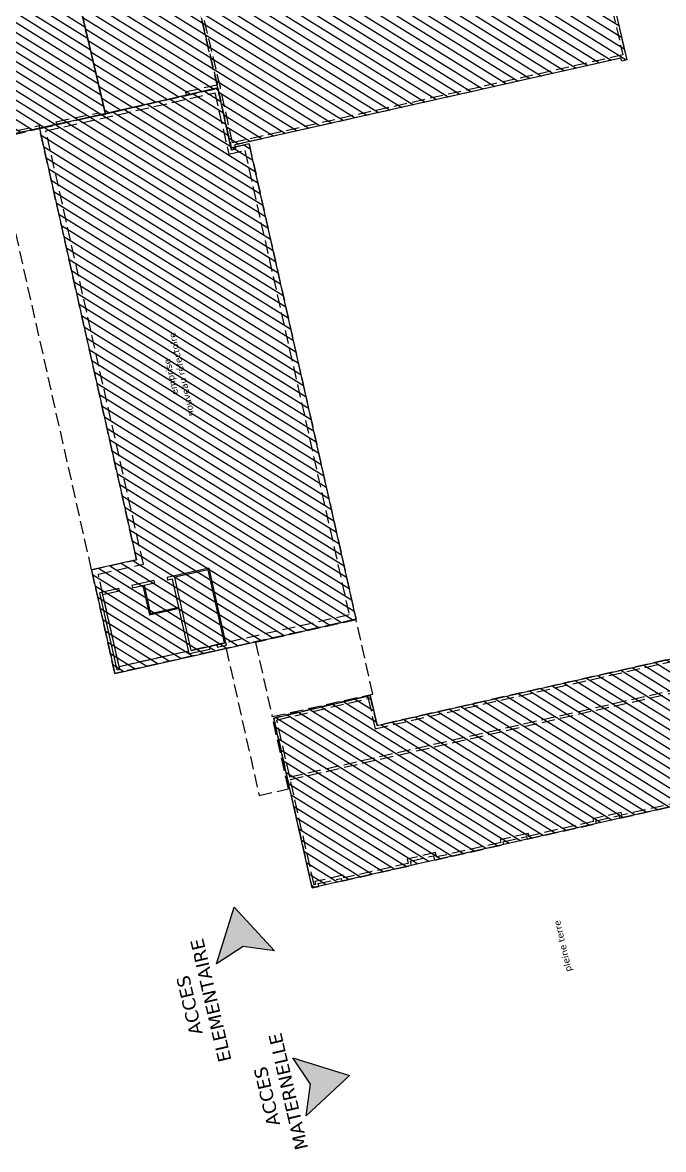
# Model space of a CAD drawing. Header units: metres. Extents: x 595957 to 596489, y 139635 to 139908.
# Drawn here: x 596007.6 to 596056.3, y 139635.1 to 139720.6 of the extents above; entities that cross this region are included whole.
import ezdxf

# ---------------------------------------------------------------- set-up
doc = ezdxf.new("R2010")
doc.units = ezdxf.units.M
doc.header["$MEASUREMENT"] = 0
doc.linetypes.add('02', pattern=[0.28, 0.2, -0.08])
for name, color, linetype in [('06-SYMB-DIVERS-0.20', 20, 'Continuous'), ('06-TXT-DIVERS-2-02.20', 5, 'Continuous'), ('08-VU-0.20', 32, 'Continuous'), ('10-DEMOL-GO-0.25', 1, 'Continuous'), ('BAT_HACHURES', 252, 'Continuous')]:
    doc.layers.add(name, color=color, linetype=linetype)
doc.styles.add('locaux 200', font='verdana.ttf', dxfattribs={"height": 0.35})
pattern_1 = [(148.12127, (596100.81484, 139671.198), (-0.330077, -0.53073), [])]

# ---------------------------------------------------------------- blocks, each defined once
blk = doc.blocks.new('A$C69772187')
at = {"layer": '06-SYMB-DIVERS-0.20', "true_color": 0xff0000}
h = blk.add_hatch(color=1, dxfattribs=at)
h.dxf.hatch_style = 1
h.paths.add_polyline_path([(-3.887, 2.267), (0, 0), (-3.907, -2.233), (-3.053, 0.014)])
at = {"layer": '06-SYMB-DIVERS-0.20', "color": 1, "true_color": 0xff0000}
blk.add_lwpolyline([(-3.887, 2.267), (0, 0), (-3.907, -2.233), (-3.053, 0.014), (-3.887, 2.267)], dxfattribs=at)

msp = doc.modelspace()

# ---------------------------------------------------------------- hatches: boundary and pattern name
at = {"layer": 'BAT_HACHURES'}
h = msp.add_hatch(dxfattribs=at)
h.set_pattern_fill('ANSI31', color=256, scale=0.2, style=0)
h.set_pattern_definition([(148.12127, (596168.9187, 139379.0305), (-0.3353582, -0.5392216), [])])
h.paths.add_polyline_path([(596011.394, 139724.383), (596019.894, 139726.44), (596018.764, 139731.616), (596019.051, 139731.685), (596019.162, 139731.392), (596048.428, 139738.18), (596048.38, 139738.392), (596048.664, 139738.46), (596053.474, 139717.82), (596053.089, 139717.715), (596053.036, 139717.946), (596023.739, 139711.357), (596023.773, 139711.041), (596023.477, 139710.968), (596022.432, 139715.687), (596013.908, 139713.699)])
h = msp.add_hatch(dxfattribs=at)
h.set_pattern_fill('ANSI31', color=256, scale=5, style=0)
h.set_pattern_definition(pattern_1)
h.paths.add_polyline_path([(596013.908, 139713.699), (596010.359, 139712.952), (595974.825, 139704.931), (595960.491, 139701.513), (595957.023, 139717.186), (595964.346, 139718.875), (595965.473, 139713.783), (595971.163, 139714.999), (595972.24, 139715.35), (596011.394, 139724.383)])
h = msp.add_hatch(dxfattribs=at)
h.set_pattern_fill('ANSI31', color=256, scale=5, style=0)
h.set_pattern_definition(pattern_1)
h.paths.add_polyline_path([(596008.909, 139712.592), (596016.268, 139679.869), (596012.854, 139679.101), (596014.622, 139671.238), (596032.925, 139675.354), (596024.809, 139711.443), (596023.455, 139711.138), (596022.439, 139715.655)])
h = msp.add_hatch(dxfattribs=at)
h.set_pattern_fill('ANSI31', color=256, scale=5, style=0)
h.set_pattern_definition(pattern_1)
edge = h.paths.add_edge_path()
edge.add_line((596089.729, 139668.614), (596068.609, 139663.892))
edge.add_line((596068.609, 139663.892), (596069.443, 139660.236))
edge.add_arc((596068.907, 139653.667), 6.591, 13.95806, 85.33853, ccw=False)
edge.add_arc((596068.907, 139653.663), 6.592, -102.64821, 13.99435, ccw=False)
edge.add_arc((596068.916, 139653.619), 6.552, 119.74044, 257.19083, ccw=False)
edge.add_line((596065.666, 139659.308), (596063.148, 139662.547))
edge.add_line((596063.148, 139662.547), (596029.592, 139654.963))
edge.add_line((596029.592, 139654.963), (596026.676, 139667.851))
edge.add_line((596026.676, 139667.851), (596033.993, 139669.556))
edge.add_line((596033.993, 139669.556), (596034.52, 139667.284))
edge.add_line((596034.52, 139667.284), (596073.032, 139676.015))
edge.add_line((596073.032, 139676.015), (596073.096, 139675.74))
edge.add_line((596073.096, 139675.74), (596087.356, 139679.029))
edge.add_line((596087.356, 139679.029), (596089.729, 139668.614))

# ---------------------------------------------------------------- linework, layer by layer
at = {"layer": '08-VU-0.20', "linetype": '02', "ltscale": 5}
for p, q in [((596008.912, 139712.626), (596003.138, 139711.322)), ((596027.892, 139663.382), (596087.598, 139676.918)), ((596027.936, 139663.187), (596087.643, 139676.724))]:
    msp.add_line(p, q, dxfattribs=at)
for points in [[(596048.428, 139738.18), (596048.38, 139738.46), (596048.664, 139738.46), (596053.474, 139717.82), (596053.089, 139717.715), (596053.036, 139717.946), (596023.739, 139711.357), (596023.773, 139711.041), (596023.477, 139710.968), (596022.432, 139715.687), (596019.894, 139726.44), (596018.764, 139731.616), (596019.051, 139731.685), (596019.162, 139731.392)], [(596048.564, 139738.006), (596053.183, 139718.184), (596023.559, 139711.522), (596022.627, 139715.732), (596020.089, 139726.484), (596019.067, 139731.165)], [(596022.387, 139715.892), (596019.988, 139715.367), (596020.044, 139715.13), (596013.908, 139713.699), (596011.393, 139724.385), (596019.894, 139726.44), (596022.387, 139715.892)], [(596022.439, 139715.655), (596023.455, 139711.138), (596024.809, 139711.443), (596032.925, 139675.354), (596014.622, 139671.238), (596012.854, 139679.101), (596016.268, 139679.869), (596008.909, 139712.592), (596022.439, 139715.655)], [(596022.217, 139715.308), (596023.264, 139710.654), (596024.483, 139710.929), (596032.411, 139675.679), (596014.947, 139671.752), (596013.367, 139678.776), (596016.782, 139679.544), (596009.388, 139712.423)], [(596034.202, 139669.675), (596032.936, 139675.305), (596025.297, 139673.587), (596026.563, 139667.957)]]:
    msp.add_lwpolyline(points, close=True, dxfattribs=at)
for points in [[(596013.448, 139713.602), (596013.908, 139713.699), (596011.393, 139724.385), (596004.082, 139722.696)], [(596008.912, 139712.626), (596010.219, 139712.923), (596010.178, 139713.119), (596013.407, 139713.798), (596013.448, 139713.602)], [(596003.138, 139711.322), (596003.094, 139711.517), (596008.868, 139712.821), (596008.912, 139712.626)], [(596012.854, 139679.101), (596005.494, 139711.824), (596008.909, 139712.592)], [(596072.854, 139675.975), (596034.52, 139667.284), (596033.989, 139669.575), (596026.676, 139667.851)], [(596026.915, 139667.702), (596033.839, 139669.335), (596034.37, 139667.045), (596073.085, 139675.822)], [(596023.061, 139673.136), (596025.57, 139661.979), (596027.795, 139662.48), (596026.563, 139667.957)], [(596026.676, 139667.851), (596029.592, 139654.963), (596030.09, 139655.076), (596030.043, 139655.281), (596031.798, 139655.677), (596031.845, 139655.473), (596037.133, 139656.668), (596037.059, 139656.993), (596038.814, 139657.394), (596038.889, 139657.065), (596044.15, 139658.253), (596044.103, 139658.458), (596045.858, 139658.859), (596045.905, 139658.655), (596051.181, 139659.843), (596051.135, 139660.047), (596052.893, 139660.449), (596052.939, 139660.244), (596063.148, 139662.547)], [(596063.095, 139662.74), (596053.09, 139660.483), (596053.044, 139660.689), (596050.895, 139660.198), (596050.942, 139659.994), (596046.055, 139658.894), (596046.009, 139659.099), (596043.863, 139658.609), (596043.91, 139658.404), (596039.04, 139657.304), (596038.964, 139657.634), (596036.819, 139657.143), (596036.894, 139656.819), (596031.996, 139655.712), (596031.949, 139655.917), (596029.804, 139655.432), (596029.85, 139655.227), (596029.743, 139655.203), (596026.915, 139667.702)]]:
    msp.add_lwpolyline(points, dxfattribs=at)
at = {"layer": '10-DEMOL-GO-0.25'}
for p, q in [((596021.772, 139679.231), (596019.138, 139678.639)), ((596021.697, 139679.112), (596019.16, 139678.541)), ((596022.947, 139673.551), (596021.697, 139679.112)), ((596023.045, 139673.573), (596021.772, 139679.231)), ((596017.576, 139678.288), (596015.918, 139677.915)), ((596017.62, 139678.093), (596015.962, 139677.72)), ((596017.576, 139678.288), (596017.62, 139678.093)), ((596019.138, 139678.639), (596018.581, 139678.514)), ((596018.581, 139678.514), (596018.625, 139678.319)), ((596018.987, 139678.4), (596018.625, 139678.319)), ((596020.259, 139672.741), (596018.987, 139678.4)), ((596020.411, 139672.98), (596019.138, 139678.639)), ((596014.913, 139677.689), (596013.479, 139677.366)), ((596014.796, 139671.513), (596013.479, 139677.366)), ((596014.957, 139677.494), (596013.718, 139677.215)), ((596014.991, 139671.556), (596013.718, 139677.215)), ((596014.913, 139677.689), (596014.957, 139677.494)), ((596015.918, 139677.915), (596015.962, 139677.72)), ((596016.742, 139677.895), (596017.247, 139675.651)), ((596016.84, 139677.917), (596017.323, 139675.771)), ((596019.491, 139676.156), (596017.247, 139675.651)), ((596019.469, 139676.253), (596017.323, 139675.771)), ((596020.215, 139672.936), (596014.947, 139671.751)), ((596020.259, 139672.741), (596021.82, 139673.092)), ((596020.411, 139672.98), (596021.776, 139673.287)), ((596021.776, 139673.287), (596022.361, 139673.419)), ((596021.776, 139673.287), (596021.82, 139673.092)), ((596022.361, 139673.419), (596023.045, 139673.573)), ((596022.361, 139673.419), (596022.405, 139673.224)), ((596022.405, 139673.224), (596023.089, 139673.378)), ((596023.089, 139673.378), (596023.045, 139673.573)), ((596014.796, 139671.513), (596014.991, 139671.556))]:
    msp.add_line(p, q, dxfattribs=at)
at = {"layer": 'Defpoints', "elevation": 61.684}
for points in [[(596011.394, 139724.383), (596019.894, 139726.44), (596018.764, 139731.616), (596019.051, 139731.685), (596019.162, 139731.392), (596048.428, 139738.18), (596048.38, 139738.392), (596048.664, 139738.46), (596053.474, 139717.82), (596053.089, 139717.715), (596053.036, 139717.946), (596023.739, 139711.357), (596023.773, 139711.041), (596023.477, 139710.968), (596022.432, 139715.687), (596013.908, 139713.699)], [(596013.908, 139713.699), (596013.908, 139713.699), (596010.359, 139712.952), (595974.825, 139704.931), (595960.491, 139701.513), (595957.023, 139717.186), (595964.346, 139718.875), (595965.473, 139713.783), (595971.163, 139714.999), (595972.24, 139715.35), (596011.394, 139724.383)]]:
    msp.add_lwpolyline(points, close=True, dxfattribs=at)
at = {"layer": 'Defpoints'}
msp.add_lwpolyline([(596008.909, 139712.592), (596016.268, 139679.869), (596012.854, 139679.101), (596014.622, 139671.238), (596032.925, 139675.354), (596024.809, 139711.443), (596023.455, 139711.138), (596022.439, 139715.655)], close=True, dxfattribs=at)
at = {"layer": 'Defpoints', "elevation": 60.604}
msp.add_lwpolyline([(596089.729, 139668.614), (596068.609, 139663.892), (596069.443, 139660.236, -0.321934), (596075.303, 139655.257, -0.55798), (596067.463, 139647.231, -0.683756), (596065.666, 139659.308), (596063.148, 139662.547), (596029.592, 139654.963), (596026.676, 139667.851), (596033.993, 139669.556), (596034.52, 139667.284), (596073.032, 139676.015), (596073.096, 139675.74), (596087.356, 139679.029)], format="xyb", close=True, dxfattribs=at)

# ---------------------------------------------------------------- block references
at = {"layer": '06-TXT-DIVERS-2-02.20'}
for p, rotation in [((596023.668, 139653.489), 103.1212703830424), ((596032.434, 139640.729), 13.12127038397286)]:
    msp.add_blockref('A$C69772187', p, dxfattribs=dict(at, rotation=rotation))

# ---------------------------------------------------------------- texts
at = {"layer": '06-TXT-DIVERS-2-02.20', "width": 10.2052, "attachment_point": 5, "rotation": 103.12127, "style": 'locaux 200'}
for s, insert, char_height in [('emprise\\Pnouveau réfectoire ', (596019.281, 139693.842), 0.5), ('pleine terre', (596048.684, 139650.559), 0.5), ('ACCES\\PELEMENTAIRE', (596021.093, 139646.232), 1), ('ACCES\\PMATERNELLE', (596026.972, 139639.312), 1)]:
    msp.add_mtext(s, dxfattribs=dict(at, insert=insert, char_height=char_height))

doc.saveas('drawing.dxf')
